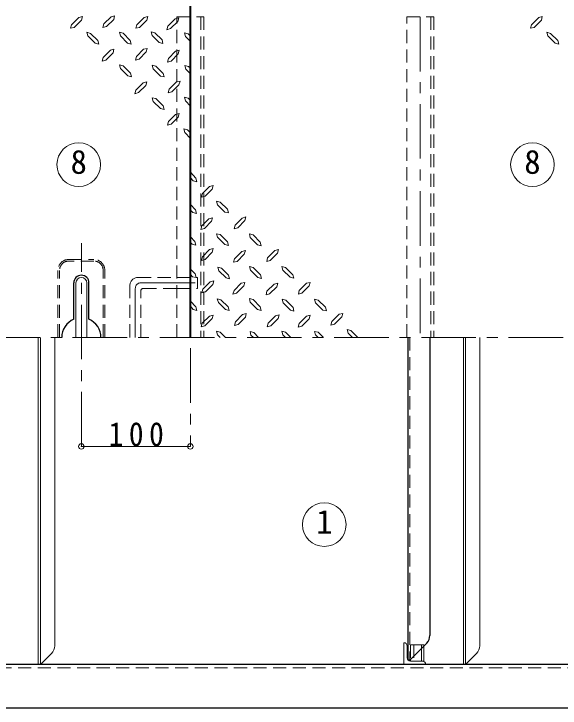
# Model space of a CAD drawing. Units: millimetres at full size, sheet at 1:10; details may follow other scales. Extents: x -2125 to 1925, y -1405 to 1405.
# Drawn here: x -706 to -205, y 405 to 1042 of the extents above; entities that cross this region are included whole.
import ezdxf
from ezdxf.enums import TextEntityAlignment as Align

# ---------------------------------------------------------------- set-up
doc = ezdxf.new("R2010")
doc.units = ezdxf.units.MM
doc.header["$LTSCALE"] = 10
doc.header["$PDMODE"] = 32
doc.header["$PDSIZE"] = 5
doc.linetypes.add('CHAIN1', pattern=[8, 5, -1, 1, -1])
doc.linetypes.add('DASHED1', pattern=[1.8, 1.2, -0.6])
doc.layers.add('0-A', color=4, linetype='Continuous', lineweight=9)
doc.styles.add('ＭＳ ゴシック', font='')
doc.styles.get('ＭＳ ゴシック').set_extended_font_data('MS Gothic')

msp = doc.modelspace()

# ---------------------------------------------------------------- linework, layer by layer
at = {"layer": '0-A', "color": 1, "lineweight": 40}
msp.add_line((-543.8, 745.02), (-543.8, 1079.02), dxfattribs=at)
at = {"layer": '0-A'}
for p, q in [((-652.73, 1031.77), (-646.12, 1038.49)), ((-646.12, 1038.49), (-642.86, 1039.33)), ((-642.86, 1039.33), (-643.7, 1035.97)), ((-623.12, 1032.5), (-616.51, 1039.12)), ((-616.51, 1039.12), (-613.25, 1040.06)), ((-613.25, 1040.06), (-614.09, 1036.7)), ((-592.88, 1031.77), (-586.27, 1038.49)), ((-586.27, 1038.49), (-582.91, 1039.33)), ((-582.91, 1039.33), (-583.85, 1035.97)), ((-557.71, 1037.23), (-554.45, 1038.17)), ((-554.45, 1038.17), (-555.29, 1034.81)), ((-230.73, 1031.77), (-224.12, 1038.49)), ((-224.12, 1038.49), (-220.86, 1039.33)), ((-220.86, 1039.33), (-221.7, 1035.97)), ((-652.73, 1031.77), (-653.68, 1028.51)), ((-650.32, 1029.35), (-643.7, 1035.97)), ((-623.12, 1032.5), (-624.07, 1029.14)), ((-620.71, 1030.09), (-614.09, 1036.7)), ((-592.88, 1031.77), (-593.72, 1028.51)), ((-590.36, 1029.35), (-583.85, 1035.97)), ((-564.32, 1030.61), (-557.71, 1037.23)), ((-561.91, 1028.2), (-555.29, 1034.81)), ((-230.73, 1031.77), (-231.68, 1028.51)), ((-228.32, 1029.35), (-221.7, 1035.97)), ((-650.32, 1029.35), (-653.68, 1028.51)), ((-620.71, 1030.09), (-624.07, 1029.14)), ((-590.36, 1029.35), (-593.72, 1028.51)), ((-576.5, 1024.42), (-579.76, 1025.36)), ((-578.92, 1022), (-579.76, 1025.36)), ((-564.32, 1030.61), (-565.27, 1027.25)), ((-561.91, 1028.2), (-565.27, 1027.25)), ((-228.32, 1029.35), (-231.68, 1028.51)), ((-635.41, 1023.89), (-638.66, 1024.84)), ((-637.82, 1021.48), (-638.66, 1024.84)), ((-637.82, 1021.48), (-631.21, 1014.86)), ((-635.41, 1023.89), (-628.69, 1017.28)), ((-605.59, 1024), (-608.95, 1024.94)), ((-608, 1021.58), (-608.95, 1024.94)), ((-608, 1021.58), (-601.39, 1014.97)), ((-605.59, 1024), (-598.97, 1017.38)), ((-578.92, 1022), (-572.3, 1015.39)), ((-576.5, 1024.42), (-569.78, 1017.8)), ((-545.84, 1023.37), (-549.2, 1024.21)), ((-548.26, 1020.85), (-549.2, 1024.21)), ((-548.26, 1020.85), (-543.8, 1016.39)), ((-545.84, 1023.37), (-543.8, 1021.32)), ((-213.41, 1023.89), (-216.66, 1024.84)), ((-215.82, 1021.48), (-216.66, 1024.84)), ((-215.82, 1021.48), (-209.21, 1014.86)), ((-213.41, 1023.89), (-206.69, 1017.28)), ((-627.85, 1014.02), (-631.21, 1014.86)), ((-628.69, 1017.28), (-627.85, 1014.02)), ((-598.03, 1014.02), (-601.39, 1014.97)), ((-598.97, 1017.38), (-598.03, 1014.02)), ((-568.94, 1014.44), (-572.3, 1015.39)), ((-569.78, 1017.8), (-568.94, 1014.44)), ((-205.85, 1014.02), (-209.21, 1014.86)), ((-206.69, 1017.28), (-205.85, 1014.02)), ((-621.34, 999.43), (-614.72, 1006.04)), ((-593.3, 1002.68), (-586.69, 1009.3)), ((-590.89, 1000.27), (-584.27, 1006.88)), ((-563.9, 1000.79), (-557.29, 1007.51)), ((-557.29, 1007.51), (-553.93, 1008.35)), ((-553.93, 1008.35), (-554.87, 1004.99)), ((-623.75, 1001.84), (-624.7, 998.48)), ((-593.3, 1002.68), (-594.25, 999.32)), ((-590.89, 1000.27), (-594.25, 999.32)), ((-563.9, 1000.79), (-564.74, 997.54)), ((-561.38, 998.38), (-554.87, 1004.99)), ((-621.34, 999.43), (-624.7, 998.48)), ((-607.79, 991.55), (-608.74, 994.91)), ((-605.38, 993.97), (-608.74, 994.91)), ((-605.38, 993.97), (-598.76, 987.35)), ((-575.45, 993.86), (-578.71, 994.7)), ((-577.87, 991.34), (-578.71, 994.7)), ((-575.45, 993.86), (-568.73, 987.14)), ((-561.38, 998.38), (-564.74, 997.54)), ((-547.94, 991.03), (-548.78, 994.39)), ((-545.42, 993.55), (-548.78, 994.39)), ((-545.42, 993.55), (-543.8, 991.92)), ((-607.79, 991.55), (-601.28, 984.94)), ((-598.76, 987.35), (-597.92, 983.99)), ((-577.87, 991.34), (-571.25, 984.73)), ((-568.73, 987.14), (-567.89, 983.89)), ((-547.94, 991.03), (-543.8, 986.88)), ((-597.92, 983.99), (-601.28, 984.94)), ((-567.89, 983.89), (-571.25, 984.73)), ((-593.83, 971.92), (-587.21, 978.53)), ((-591.41, 969.5), (-584.8, 976.12)), ((-563.27, 972.55), (-556.66, 979.27)), ((-560.75, 970.13), (-554.24, 976.75)), ((-556.66, 979.27), (-553.3, 980.11)), ((-553.3, 980.11), (-554.24, 976.75)), ((-593.83, 971.92), (-594.77, 968.56)), ((-591.41, 969.5), (-594.77, 968.56)), ((-563.27, 972.55), (-564.11, 969.29)), ((-560.75, 970.13), (-564.11, 969.29)), ((-575.45, 964.04), (-578.81, 964.88)), ((-577.87, 961.52), (-578.81, 964.88)), ((-577.87, 961.52), (-571.25, 955.01)), ((-575.45, 964.04), (-568.84, 957.43)), ((-548.36, 961.94), (-549.31, 965.3)), ((-545.95, 964.46), (-549.31, 965.3)), ((-548.36, 961.94), (-543.8, 957.19)), ((-545.95, 964.46), (-543.8, 962.31)), ((-568.84, 957.43), (-567.89, 954.07)), ((-567.89, 954.07), (-571.25, 955.01)), ((-563.9, 942.94), (-557.29, 949.55)), ((-557.29, 949.55), (-553.93, 950.5)), ((-553.93, 950.5), (-554.87, 947.14)), ((-563.9, 942.94), (-564.74, 939.58)), ((-561.38, 940.52), (-554.87, 947.14)), ((-561.38, 940.52), (-564.74, 939.58)), ((-548.89, 932.86), (-549.83, 936.22)), ((-546.47, 935.38), (-549.83, 936.22)), ((-548.89, 932.86), (-543.8, 927.56)), ((-546.47, 935.38), (-543.8, 932.7)), ((-538.7, 891.18), (-543.8, 896.47)), ((-541.12, 888.66), (-543.8, 891.34)), ((-541.12, 888.66), (-537.76, 887.82)), ((-538.7, 891.18), (-537.76, 887.82)), ((-526.21, 883.51), (-532.72, 876.9)), ((-523.69, 881.1), (-530.3, 874.48)), ((-526.21, 883.51), (-522.85, 884.46)), ((-523.69, 881.1), (-522.85, 884.46)), ((-533.66, 873.54), (-532.72, 876.9)), ((-530.3, 874.48), (-533.66, 873.54)), ((-539.23, 862.09), (-543.8, 866.84)), ((-519.7, 869.97), (-516.34, 869.02)), ((-518.75, 866.61), (-519.7, 869.97)), ((-512.14, 859.99), (-518.75, 866.61)), ((-509.72, 862.51), (-516.34, 869.02)), ((-541.64, 859.57), (-543.8, 861.73)), ((-539.23, 862.09), (-538.28, 858.73)), ((-512.14, 859.99), (-508.78, 859.15)), ((-509.72, 862.51), (-508.78, 859.15)), ((-541.64, 859.57), (-538.28, 858.73)), ((-526.84, 853.9), (-533.35, 847.29)), ((-526.84, 853.9), (-523.48, 854.74)), ((-524.32, 851.49), (-523.48, 854.74)), ((-496.18, 854.53), (-502.79, 847.92)), ((-496.18, 854.53), (-492.82, 855.48)), ((-493.76, 852.12), (-492.82, 855.48)), ((-534.29, 843.93), (-533.35, 847.29)), ((-524.32, 851.49), (-530.93, 844.77)), ((-493.76, 852.12), (-500.38, 845.5)), ((-530.93, 844.77), (-534.29, 843.93)), ((-539.65, 833.01), (-543.8, 837.16)), ((-519.7, 840.15), (-516.34, 839.31)), ((-518.86, 836.89), (-519.7, 840.15)), ((-512.14, 830.17), (-518.86, 836.89)), ((-509.72, 832.69), (-516.34, 839.31)), ((-489.67, 840.04), (-486.31, 839.1)), ((-488.83, 836.68), (-489.67, 840.04)), ((-482.21, 830.07), (-488.83, 836.68)), ((-479.8, 832.48), (-486.31, 839.1)), ((-542.17, 830.49), (-543.8, 832.12)), ((-542.17, 830.49), (-538.81, 829.65)), ((-539.65, 833.01), (-538.81, 829.65)), ((-512.14, 830.17), (-508.88, 829.33)), ((-509.72, 832.69), (-508.88, 829.33)), ((-482.21, 830.07), (-478.85, 829.12)), ((-479.8, 832.48), (-478.85, 829.12)), ((-526.21, 825.66), (-532.72, 819.04)), ((-523.69, 823.24), (-530.3, 816.52)), ((-526.21, 825.66), (-522.85, 826.5)), ((-523.69, 823.24), (-522.85, 826.5)), ((-496.7, 823.77), (-503.32, 817.15)), ((-496.7, 823.77), (-493.34, 824.71)), ((-494.29, 821.35), (-493.34, 824.71)), ((-466.25, 824.61), (-472.87, 817.99)), ((-466.25, 824.61), (-462.89, 825.55)), ((-463.84, 822.19), (-462.89, 825.55)), ((-533.66, 815.68), (-532.72, 819.04)), ((-530.3, 816.52), (-533.66, 815.68)), ((-494.29, 821.35), (-500.9, 814.74)), ((-518.65, 809.59), (-515.29, 808.65)), ((-517.81, 806.23), (-518.65, 809.59)), ((-508.67, 802.03), (-515.29, 808.65)), ((-489.56, 810.01), (-486.2, 809.07)), ((-488.62, 806.65), (-489.56, 810.01)), ((-479.59, 802.45), (-486.2, 809.07)), ((-459.74, 810.01), (-456.38, 809.17)), ((-458.9, 806.76), (-459.74, 810.01)), ((-449.77, 802.56), (-456.38, 809.17)), ((-539.33, 803.19), (-543.8, 807.65)), ((-541.75, 800.67), (-543.8, 802.72)), ((-539.33, 803.19), (-538.39, 799.83)), ((-511.09, 799.62), (-517.81, 806.23)), ((-482, 800.04), (-488.62, 806.65)), ((-479.59, 802.45), (-478.64, 799.09)), ((-452.18, 800.14), (-458.9, 806.76)), ((-449.77, 802.56), (-448.93, 799.2)), ((-541.75, 800.67), (-538.39, 799.83)), ((-525.68, 795.84), (-522.32, 796.78)), ((-523.27, 793.42), (-522.32, 796.78)), ((-511.09, 799.62), (-507.83, 798.67)), ((-508.67, 802.03), (-507.83, 798.67)), ((-482, 800.04), (-478.64, 799.09)), ((-452.18, 800.14), (-448.93, 799.2)), ((-525.68, 795.84), (-532.3, 789.22)), ((-523.27, 793.42), (-529.88, 786.81)), ((-497.23, 794.68), (-503.74, 788.07)), ((-494.71, 792.27), (-501.32, 785.55)), ((-497.23, 794.68), (-493.87, 795.52)), ((-494.71, 792.27), (-493.87, 795.52)), ((-466.88, 793.95), (-473.5, 787.33)), ((-464.47, 791.53), (-471.08, 784.92)), ((-466.88, 793.95), (-463.52, 794.89)), ((-464.47, 791.53), (-463.52, 794.89)), ((-437.27, 794.68), (-443.89, 788.07)), ((-434.86, 792.27), (-441.47, 785.55)), ((-437.27, 794.68), (-433.91, 795.52)), ((-434.86, 792.27), (-433.91, 795.52)), ((-533.14, 785.86), (-532.3, 789.22)), ((-529.88, 786.81), (-533.14, 785.86)), ((-504.68, 784.71), (-503.74, 788.07)), ((-501.32, 785.55), (-504.68, 784.71)), ((-474.34, 783.97), (-473.5, 787.33)), ((-471.08, 784.92), (-474.34, 783.97)), ((-444.73, 784.71), (-443.89, 788.07)), ((-441.47, 785.55), (-444.73, 784.71)), ((-538.7, 773.16), (-543.8, 778.25)), ((-519.07, 780.4), (-515.71, 779.56)), ((-518.12, 777.15), (-519.07, 780.4)), ((-511.51, 770.53), (-518.12, 777.15)), ((-509.09, 772.95), (-515.71, 779.56)), ((-489.67, 780.61), (-486.31, 779.67)), ((-488.83, 777.25), (-489.67, 780.61)), ((-482.21, 770.64), (-488.83, 777.25)), ((-479.8, 773.16), (-486.31, 779.67)), ((-459.53, 779.98), (-456.17, 779.14)), ((-458.69, 776.73), (-459.53, 779.98)), ((-449.56, 772.53), (-456.17, 779.14)), ((-422.26, 770.11), (-428.87, 776.83)), ((-419.84, 772.63), (-426.46, 779.25)), ((-541.12, 770.64), (-543.8, 773.7)), ((-541.12, 770.64), (-537.76, 769.8)), ((-538.7, 773.16), (-537.76, 769.8)), ((-511.51, 770.53), (-508.15, 769.59)), ((-509.09, 772.95), (-508.15, 769.59)), ((-482.21, 770.64), (-478.85, 769.8)), ((-479.8, 773.16), (-478.85, 769.8)), ((-451.97, 770.11), (-458.69, 776.73)), ((-449.56, 772.53), (-448.72, 769.17)), ((-419.84, 772.63), (-419, 769.27)), ((-526.31, 764.65), (-532.93, 758.04)), ((-526.31, 764.65), (-522.95, 765.49)), ((-523.9, 762.24), (-522.95, 765.49)), ((-495.86, 766.02), (-502.48, 759.4)), ((-495.86, 766.02), (-492.5, 766.86)), ((-493.34, 763.6), (-492.5, 766.86)), ((-465.73, 764.76), (-472.34, 758.14)), ((-465.73, 764.76), (-462.37, 765.6)), ((-463.31, 762.34), (-462.37, 765.6)), ((-451.97, 770.11), (-448.72, 769.17)), ((-437.38, 764.44), (-443.89, 757.83)), ((-437.38, 764.44), (-434.02, 765.28)), ((-434.86, 762.03), (-434.02, 765.28)), ((-422.26, 770.11), (-419, 769.27)), ((-407.35, 766.23), (-413.96, 759.61)), ((-407.35, 766.23), (-403.99, 767.07)), ((-404.83, 763.81), (-403.99, 767.07)), ((-533.87, 754.68), (-532.93, 758.04)), ((-523.9, 762.24), (-530.51, 755.52)), ((-503.32, 756.04), (-502.48, 759.4)), ((-493.34, 763.6), (-500.06, 756.88)), ((-463.31, 762.34), (-469.93, 755.62)), ((-414.8, 756.25), (-413.96, 759.61)), ((-404.83, 763.81), (-411.55, 757.09)), ((-530.51, 755.52), (-533.87, 754.68)), ((-500.06, 756.88), (-503.32, 756.04)), ((-411.55, 757.09), (-414.8, 756.25)), ((-668.3, 462.16), (-668.3, 745.02)), ((-519.7, 750.69), (-516.34, 749.74)), ((-518.75, 747.33), (-519.7, 750.69)), ((-516.44, 745.02), (-518.75, 747.33)), ((-511.61, 745.02), (-516.34, 749.74)), ((-489.04, 750.48), (-485.68, 749.64)), ((-488.2, 747.22), (-489.04, 750.48)), ((-485.99, 745.02), (-488.2, 747.22)), ((-481.24, 745.02), (-485.68, 749.64)), ((-459.74, 750.69), (-456.38, 749.74)), ((-458.9, 747.33), (-459.74, 750.69)), ((-456.59, 745.02), (-458.9, 747.33)), ((-451.66, 745.02), (-456.38, 749.74)), ((-421.73, 745.02), (-426.46, 749.74)), ((-395.17, 745.02), (-398.95, 748.8)), ((-390.19, 745.02), (-396.53, 751.21)), ((-278.3, 462.16), (-278.3, 745.02)), ((-643.8, 645.02), (-543.8, 645.02)), ((-681.3, 445.02), (-671.23, 455.09)), ((-291.3, 445.02), (-281.23, 455.09))]:
    msp.add_line(p, q, dxfattribs=at)
at = {"layer": '0-A', "color": 7, "linetype": 'DASHED1', "lineweight": 18}
for p, q in [((-556.3, 1039.02), (-531.3, 1039.02)), ((-556.3, 745.02), (-556.3, 1039.02)), ((-531.3, 1039.02), (-531.3, 745.02)), ((-345.3, 1039.02), (-320.3, 1039.02)), ((-345.3, 745.02), (-345.3, 1039.02)), ((-320.3, 1039.02), (-320.3, 745.02)), ((-655.3, 816.52), (-632.3, 816.52)), ((-632.3, 815.02), (-655.3, 815.02)), ((-665.3, 745.02), (-665.3, 806.52)), ((-663.8, 745.02), (-663.8, 806.52)), ((-623.8, 745.02), (-623.8, 806.52)), ((-622.3, 745.02), (-622.3, 806.52)), ((-591.8, 800.02), (-556.3, 800.02)), ((-599.3, 745.02), (-599.3, 792.52)), ((-586.8, 790.02), (-556.3, 790.02)), ((-589.3, 745.02), (-589.3, 787.52)), ((-342.55, 745.02), (-342.55, 449.03)), ((-935.8, 442.02), (270.2, 442.02))]:
    msp.add_line(p, q, dxfattribs=at)
at = {"layer": '0-A', "linetype": 'DASHED1'}
for p, q in [((-534.3, 1039.02), (-534.3, 745.02)), ((-323.3, 1039.02), (-323.3, 745.02)), ((-556.3, 800.02), (-537.3, 800.02)), ((-537.3, 790.02), (-537.3, 800.02)), ((-556.3, 790.02), (-537.3, 790.02)), ((-338.8, 463.02), (-338.8, 448.02)), ((-331.8, 463.02), (-331.8, 459.78))]:
    msp.add_line(p, q, dxfattribs=at)
at = {"layer": '0-A', "linetype": 'CHAIN1'}
for p, q in [((-332.8, 1039.02), (-332.8, 745.02)), ((-643.8, 645.02), (-643.8, 831.52)), ((-594.3, 745.02), (-594.3, 790.02)), ((-589.3, 795.02), (-537.3, 795.02)), ((-1211.8, 745.02), (707.2, 745.02)), ((-543.8, 735.02), (-543.8, 645.02))]:
    msp.add_line(p, q, dxfattribs=at)
at = {"layer": '0-A', "color": 5, "lineweight": 25}
for p, q in [((-650.8, 761.6), (-650.8, 795.02)), ((-636.8, 761.6), (-636.8, 795.02)), ((-344.05, 449.03), (-344.05, 745.02)), ((-324.05, 745.02), (-324.05, 471.68)), ((-342.55, 449.03), (-326.98, 464.61)), ((-342.55, 449.03), (-344.05, 449.03)), ((267.2, 445.02), (-932.8, 445.02)), ((297.2, 405.02), (-962.8, 405.02))]:
    msp.add_line(p, q, dxfattribs=at)
at = {"layer": '0-A', "color": 7, "lineweight": 18}
for p, q in [((-648.8, 745.02), (-648.8, 795.02)), ((-638.8, 745.02), (-638.8, 795.02)), ((-683.3, 445.02), (-683.3, 745.02)), ((-681.3, 745.02), (-681.3, 445.02)), ((-293.3, 445.02), (-293.3, 745.02)), ((-291.3, 745.02), (-291.3, 445.02)), ((-347.8, 465.02), (-347.8, 445.02)), ((-344.8, 451.02), (-344.8, 462.02)), ((-331.8, 459.78), (-331.8, 448.02)), ((-329.64, 448.02), (-329.64, 461.94)), ((-341.8, 449.78), (-341.8, 448.02)), ((-341.8, 448.02), (-329.64, 448.02))]:
    msp.add_line(p, q, dxfattribs=at)
at = {"layer": '0-A'}
for points in [[(-623.75, 1001.84), (-617.14, 1008.46), (-613.88, 1009.4), (-614.72, 1006.04)], [(-586.69, 1009.3), (-583.33, 1010.14), (-584.27, 1006.88)], [(-587.21, 978.53), (-583.85, 979.37), (-584.8, 976.12)], [(-500.38, 845.5), (-503.74, 844.66), (-502.79, 847.92)], [(-463.84, 822.19), (-470.45, 815.58), (-473.71, 814.63), (-472.87, 817.99)], [(-500.9, 814.74), (-504.26, 813.9), (-503.32, 817.15)], [(-428.87, 776.83), (-429.82, 780.09), (-426.46, 779.25)], [(-469.93, 755.62), (-473.18, 754.78), (-472.34, 758.14)], [(-434.86, 762.03), (-441.47, 755.31), (-444.83, 754.47), (-443.89, 757.83)], [(-398.95, 748.8), (-399.89, 752.16), (-396.53, 751.21)], [(-426.56, 745.02), (-428.87, 747.33), (-429.82, 750.58), (-426.46, 749.74)]]:
    msp.add_lwpolyline(points, dxfattribs=at)
at = {"layer": '0-A', "linetype": 'DASHED1'}
msp.add_lwpolyline([(-329.64, 461.94), (-329.64, 463.02), (-341.8, 463.02), (-341.8, 449.78)], dxfattribs=at)
at = {"layer": '0-A', "color": 7, "lineweight": 18}
for centre in [(-646.21, 903.47), (-229.92, 903.47), (-420.92, 573.3)]:
    msp.add_circle(centre, 20, dxfattribs=at)
at = {"layer": '0-A', "color": 7, "linetype": 'DASHED1', "lineweight": 18}
for centre, radius, start, end in [((-655.3, 806.52), 10, 90, 180), ((-655.3, 806.52), 8.5, 90, 180), ((-632.3, 806.52), 10, 0, 90), ((-632.3, 806.52), 8.5, 0, 90), ((-591.8, 792.52), 7.5, 90, 180), ((-586.8, 787.52), 2.5, 90, 180)]:
    msp.add_arc(centre, radius, start, end, dxfattribs=at)
at = {"layer": '0-A', "color": 5, "lineweight": 25}
for centre, radius, start, end in [((-643.8, 795.02), 7, 0, 180), ((-643.8, 745.02), 18, 112.88538, 180), ((-643.8, 745.02), 18, 0, 67.11462), ((-334.05, 471.68), 10, 315, 360)]:
    msp.add_arc(centre, radius, start, end, dxfattribs=at)
at = {"layer": '0-A', "color": 7, "lineweight": 18}
for centre, radius, start, end in [((-643.8, 795.02), 5, 0, 180), ((-347.8, 462.02), 3, 0, 90), ((-341.8, 451.02), 3, 180, 270), ((-330.8, 445.02), 3, 0, 90)]:
    msp.add_arc(centre, radius, start, end, dxfattribs=at)
at = {"layer": '0-A', "linetype": 'CHAIN1'}
msp.add_arc((-589.3, 790.02), 5, 90, 180, dxfattribs=at)
at = {"layer": '0-A'}
for centre in [(-678.3, 462.16), (-288.3, 462.16)]:
    msp.add_arc(centre, 10, 315, 360, dxfattribs=at)
for p in [(-643.8, 645.02), (-543.8, 645.02)]:
    msp.add_point(p, dxfattribs=at)

# ---------------------------------------------------------------- texts
at = {"layer": '0-A', "color": 7, "style": 'ＭＳ ゴシック'}
for s, p in [('8', (-653.71, 888.47)), ('8', (-237.42, 888.47)), ('1', (-428.42, 558.3))]:
    msp.add_text(s, height=21.99, dxfattribs=at).set_placement(p, align=Align.BOTTOM_LEFT)
at = {"layer": '0-A', "color": 7, "insert": (-618.8, 645.02), "char_height": 21.99, "attachment_point": 7, "style": 'ＭＳ ゴシック'}
msp.add_mtext('\\T1.38;\\W0.9;100', dxfattribs=at)

doc.saveas('drawing.dxf')
